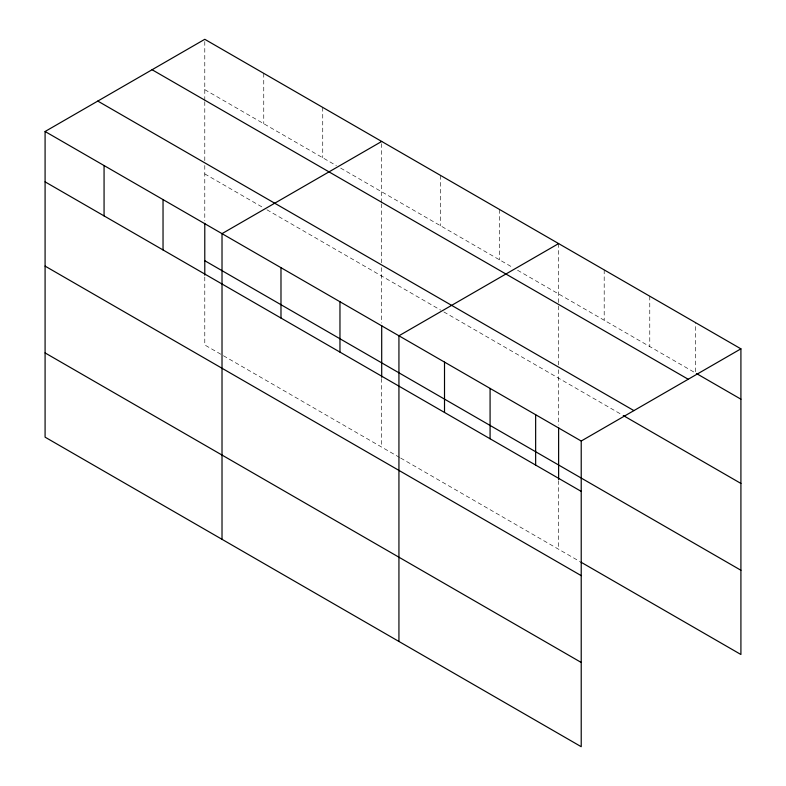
<?xml version="1.0" encoding="UTF-8"?>
<svg xmlns="http://www.w3.org/2000/svg" width="786" height="786" viewBox="0 0 786 786"><rect width="100%" height="100%" fill="white"/><g stroke="black" fill="none" stroke-linecap="round" stroke-linejoin="round"><path stroke-width="0.59" stroke-dasharray="3.93 2.95" d="M204.782 101.689L204.782 160.668M204.782 100.49L204.782 39.3M381.701 203.839L381.701 262.819M381.701 202.631L381.701 141.451M204.782 89.653L336.418 165.659M340.633 168.086L513.337 267.8M517.552 270.237L695.335 372.878L695.335 322.525M204.782 173.912L263.752 207.956M266.916 209.783L440.681 310.106M443.835 311.934L622.217 414.91M399.602 457.452L204.782 344.975L204.782 276.367M400.654 458.061L579.822 561.499M649.767 296.214L649.767 346.567M604.198 269.903L604.198 320.256M558.62 243.591L558.62 304.781M558.62 305.98L558.62 364.959M558.62 369.774L558.62 425.226M558.62 480.659L558.62 549.267M499.65 209.548L499.65 259.901M440.681 175.494L440.681 225.847M381.701 267.633L381.701 323.075M381.701 378.508L381.701 447.116M322.732 107.397L322.732 157.75M263.752 73.353L263.752 123.707M204.782 165.482L204.782 220.935"/><path stroke-width="1.18" d="M45.087 131.498L581.218 441.025L581.218 746.7L45.087 437.163L45.087 131.498L204.782 39.3L740.913 348.837L740.913 654.502L580.883 562.118M381.701 141.451L222.016 233.639L222.016 539.314M558.62 243.591L398.934 335.789L398.934 641.455M581.218 441.025L740.913 348.837M696.396 373.488L740.913 399.19M152.081 69.728L688.212 379.255M97.788 101.07L633.919 410.606M623.269 415.529L740.913 483.439M204.782 260.716L740.913 570.253M45.087 181.851L581.218 491.388M45.087 266.11L581.218 575.637M45.087 352.914L581.218 662.451M558.62 427.633L558.62 479.45M535.649 414.713L535.649 465.076M490.081 388.402L490.081 438.765M444.512 362.1L444.512 412.454M381.701 325.492L381.701 377.309M339.965 301.736L339.965 352.099M280.985 267.692L280.985 318.045M204.782 223.342L204.782 275.159M163.036 199.595L163.036 249.948M104.066 165.541L104.066 215.904"/></g></svg>
